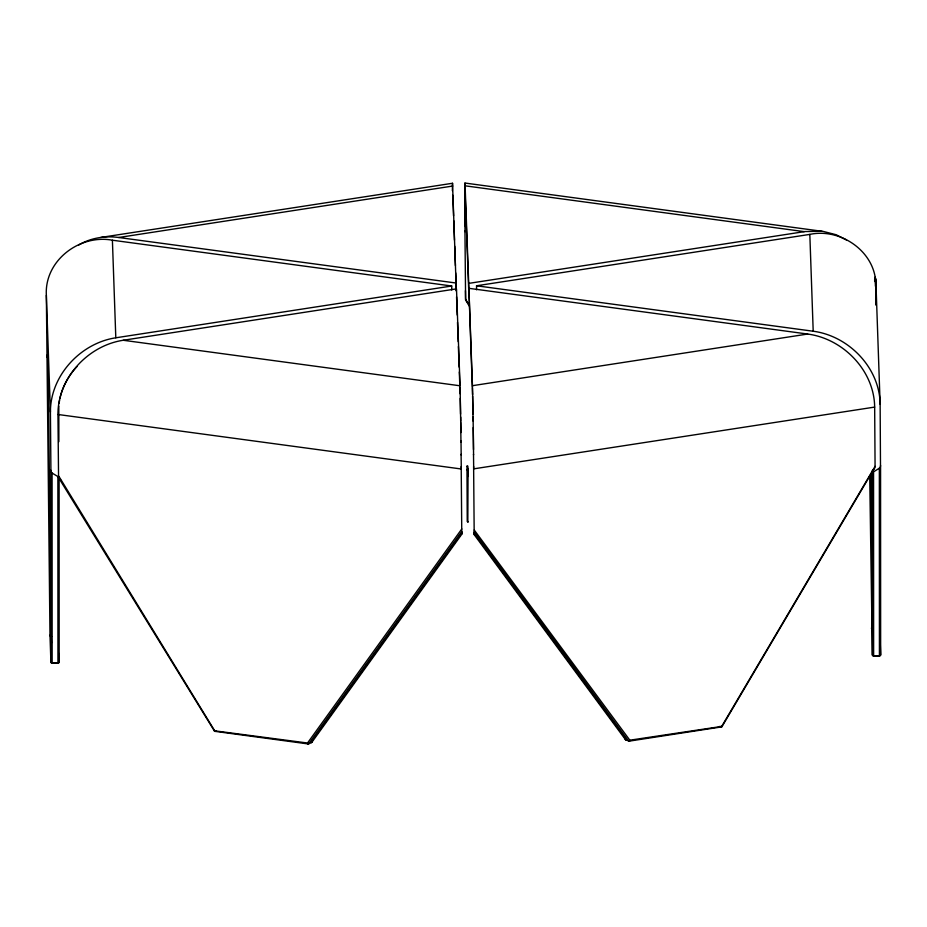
<?xml version="1.0" encoding="UTF-8"?>
<svg xmlns="http://www.w3.org/2000/svg" width="927" height="927" viewBox="0 0 927 927"><rect width="100%" height="100%" fill="white"/><g stroke="black" fill="none" stroke-linecap="round" stroke-linejoin="round"><path stroke-width="1.39" d="M879.422 655.852L879.352 468.216A3.835 3.233 65.8 0 0 880.488 465.412L880.14 404.265C879.746 367.834 848.784 335.91 813.199 331.229L476.536 285.783L476.571 289.792M451.716 286.003L112.399 240.209C79.571 234.044 44.276 260.614 46.35 295.296L49.977 635.215L50.904 661.971A1.24 1.205 -2 0 0 52.155 663.164L52.086 473.048A3.824 3.187 -67.4 0 1 50.915 470.267L50.417 412.04C50.301 375.748 80.371 343.187 115.805 337.799L451.716 286.003L451.75 290.012M59.108 477.868L59.177 661.901A1.24 1.205 -2 0 1 57.949 663.106L57.88 476.548L52.086 473.048M452.376 190.753L452.515 183.291L456.339 291.066L455.678 272.874M214.253 730.766L307.521 743.014A1.24 0.591 -82.3 0 0 308.146 743.941L311.866 742.284L461.785 534.253L461.808 531.542L309.004 743.57A1.24 1.043 65.8 0 1 308.146 743.941L215.122 731.368A1.24 1.043 65.8 0 1 214.253 730.766L59.734 479.514A3.847 3.21 -67.4 0 1 58.552 476.721L57.949 414.485C57.764 378.216 87.798 345.644 123.21 340.267L456.49 288.876L460.047 385.783L123.21 340.267M869.7 475.841L872.377 654.798A1.24 1.205 -2 0 0 873.628 655.992L873.558 471.82L879.352 468.216M52.155 663.129L57.949 663.106M722.214 726.351L629.839 740.198A1.24 0.603 81.2 0 1 629.213 741.136L625.412 739.549L474.195 534.659L474.218 531.947L628.355 740.777A1.24 1.031 -67.3 0 0 629.213 741.136L721.31 726.953A1.24 1.031 -67.3 0 0 722.168 726.328L873.848 469.155A3.835 3.233 65.8 0 0 874.995 466.351M874.624 281.263L874.821 278.077A3.986 1.958 81.2 0 1 874.914 277.567L875.331 277.741A4.009 1.97 81.2 0 1 875.436 278.343L875.436 278.378A57.462 48.204 -66.9 0 1 876.038 286.489L875.459 278.552M58.807 406.235L58.864 441.681M465.006 191.414L464.902 211.599M874.624 279.745L874.729 278.76A6.257 3.071 81.2 0 1 874.937 277.393M846.536 240.035L836.2 234.751L823.524 231.483L464.937 183.036L464.925 217.718M466.965 466.617L467.243 521.495L467.834 521.53L468.065 469.722L466.884 469.746M59.108 403.21L59.583 400.209M59.873 398.703C62.387 386.675 68.54 375.528 76.964 366.628M58.876 476.304L214.496 730.441A1.24 0.591 -82.3 0 0 215.122 731.368L216.014 730.963M461.797 528.946L307.521 743.014A1.24 0.603 35.8 0 0 309.004 743.57M311.599 741.183A1.24 0.603 35.8 0 1 311.866 742.284A1.24 1.043 65.8 0 1 310.997 742.654A1.24 0.591 -82.3 0 0 311.599 741.183L461.762 532.816L461.206 466.594M872.759 469.838L873.848 469.155M873.558 471.82L872.307 470.626L872.377 654.798A1.24 0.962 0 0 0 873.628 655.748L879.422 655.702A1.24 0.962 0 0 0 880.65 654.729L880.569 465.424M78.679 245.041C90.614 237.903 105.041 235.609 118.726 237.497L456.281 283.048M467.973 522.04L467.625 521.994A1.24 0.614 -36.4 0 0 468.344 521.553M58.471 476.652L57.926 476.582M100.753 237.451L452.538 183.268M118.726 237.497L452.712 186.049M472.527 393.685L468.703 283.384L805.007 231.541L822.064 231.286M476.536 285.783L809.827 234.392C841.762 227.555 877.255 253.198 875.772 286.686L875.911 305.018M807.684 334.044L472.457 385.69L468.877 288.32L807.684 334.044C843.269 338.737 874.265 370.638 874.659 407.092L875.076 466.362L721.924 726.015A1.24 0.603 81.2 0 1 721.31 726.953L719.839 726.339M874.659 407.092L473.697 468.853L473.5 454.23M51.588 636.409L51.228 636.409A1.24 1.205 -2 0 1 49.977 635.215L51.205 635.667L51.46 643.095M873.628 655.992L879.422 655.945A1.24 1.205 -2 0 0 880.65 654.729L880.21 642.052M872.689 629.213L871.45 628.089A1.24 1.205 -2 0 0 872.701 629.236L872.759 630.905M464.96 183.117L465.111 185.817L804.254 231.646M57.949 414.485L461.298 468.992L461.09 454.346M874.81 278.112A57.462 47.752 -67.7 0 1 875.412 286.223L876.05 286.547L876.166 304.821M59.734 479.514L60.823 480.163M474.172 533.222L625.644 738.437A1.24 0.603 81.2 0 0 626.281 739.908A1.24 1.031 -67.3 0 1 625.412 739.549A1.24 0.614 -36.4 0 1 625.644 738.437M465.597 299.27L469.282 305.273M469.386 306.165L465.586 300L465.458 290.638M875.192 277.312L875.262 277.451A6.257 3.071 81.2 0 1 875.505 279.097L875.772 285.91M465.041 191.414L468.761 291.402M465.111 185.817L468.703 283.384M472.538 393.882L472.561 394.728M452.816 195.273L453.581 215.887M453.755 220.73L454.473 240.139M454.693 246.2L455.412 265.597M456.559 296.883L457.22 315.053M457.498 322.329L458.205 341.704M458.378 346.547L459.143 367.138M459.317 371.994L460.116 393.79M876.038 285.864L880.14 404.265M809.827 234.392L813.199 331.229M472.469 386.142L472.503 386.872M468.065 469.618L467.915 466.976A10.023 9.71 -2.1 0 0 467.764 466.072L467.173 465.667A4.496 4.357 -2.1 0 0 466.999 466.408M112.399 240.209L115.805 337.799M46.35 295.296L50.417 412.04M58.888 653.454L59.177 661.901A1.24 0.962 0 0 1 57.949 662.875L52.155 662.921A1.24 0.962 0 0 1 50.904 661.971L50.823 470.279M460.105 387.509L460.684 421.171M472.527 387.683L473.083 421.055M472.608 396.223L472.979 414.01M460.255 398.378L460.568 414.126M474.195 534.589L473.616 466.466M461.785 534.137L461.762 532.874M473.094 416.965L473.57 454.867M460.696 417.069L460.904 432.538M460.696 422.434L460.962 442.075M473.245 427.567L473.512 449.595M870.917 473.929L872.678 628.494M461.009 440.974L461.171 454.995M51.217 635.737L48.042 358.378A3.835 3.233 65.8 0 1 46.848 355.261M876.108 288.332L876.212 303.732M474.218 530.001L629.839 740.198A1.24 0.614 -36.4 0 1 628.355 740.777M468.042 468.865L468.1 476.466M464.948 230.765L465.597 299.34M464.89 224.021L465.03 231.657M464.856 219.201L464.983 225.829M464.96 223.036L464.809 211.657"/></g></svg>
